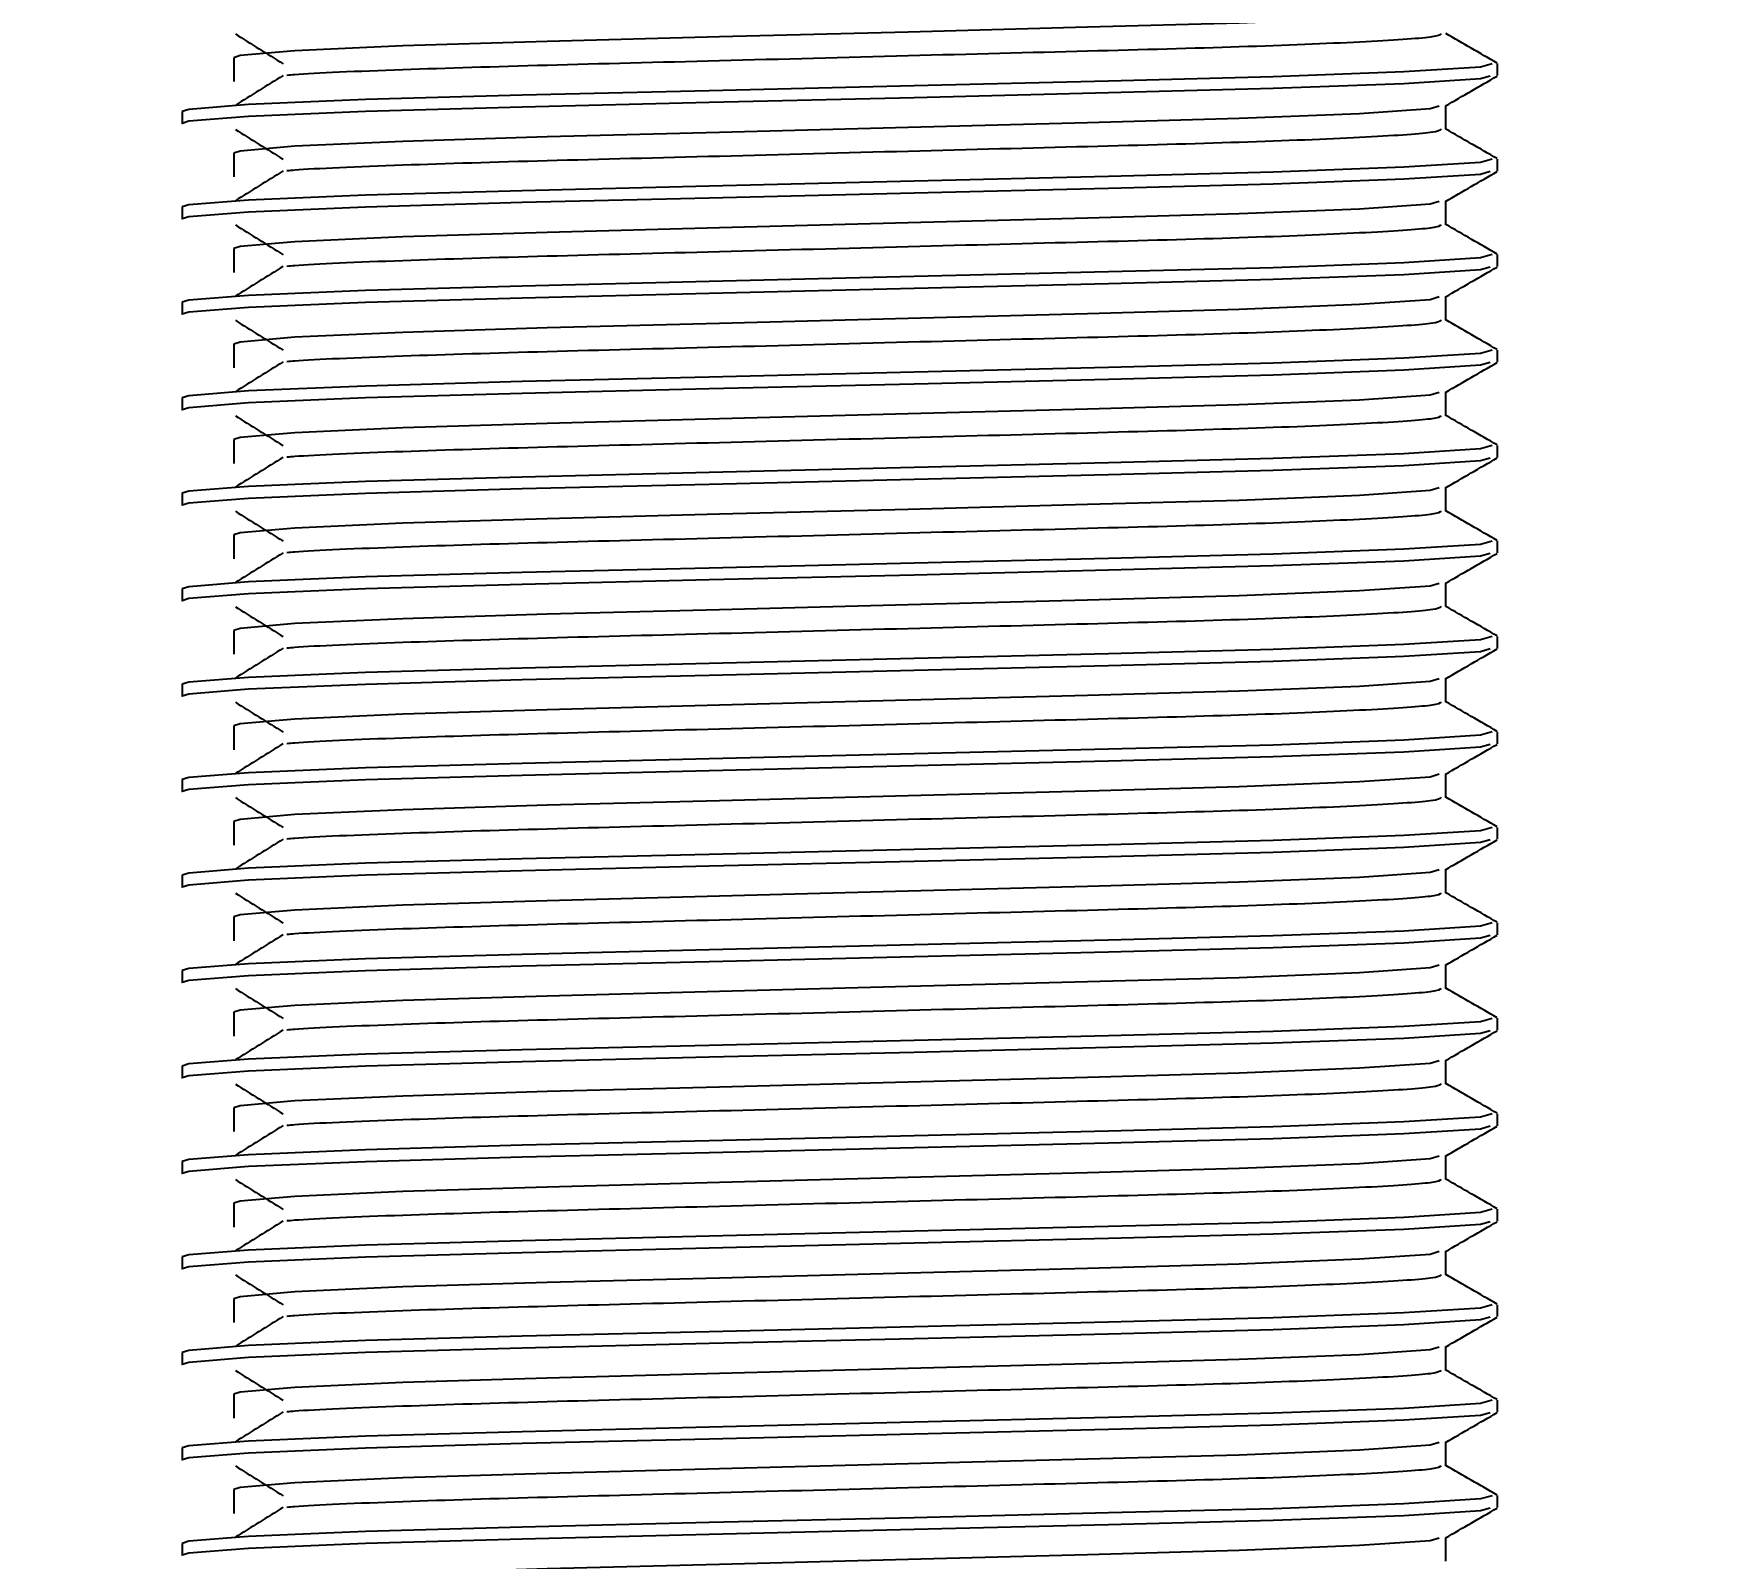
# Model space of a CAD drawing. Header units: millimetres. Extents: x -205 to 841, y 0 to 722.
# Drawn here: x 544.695 to 547.354, y 278.833 to 281.228 of the extents above; entities that cross this region are included whole.
import ezdxf

# ---------------------------------------------------------------- set-up
doc = ezdxf.new("R2010")
doc.units = ezdxf.units.MM
doc.layers.add('COTAS', color=1, linetype='Continuous')
doc.styles.add('SLDTEXTSTYLE0', font='TXT', dxfattribs={"width": 0.75})
doc.dimstyles.new('SLDDIMSTYLE2', dxfattribs={"dimtxt": 3, "dimasz": 3, "dimexe": 0, "dimexo": 0.0625, "dimgap": 0.75, "dimtad": 1, "dimdec": 0, "dimlfac": 10, "dimrnd": 1e-09, "dimzin": 12, "dimdsep": 46, "dimtxsty": 'SLDTEXTSTYLE0', "dimsah": 1, "dimcen": 0.09, "dimadec": 0, "dimazin": 3, "dimtfac": 1, "dimtmove": 0, "dimatfit": 0, "dimfxl": 0, "dimfrac": 2, "dimtolj": 1, "dimtzin": 12, "dimarcsym": 0})
doc.dimstyles.new('SLDDIMSTYLE3', dxfattribs={"dimtxt": 3, "dimasz": 3, "dimexe": 0, "dimexo": 0.0625, "dimgap": 0.75, "dimtad": 1, "dimdec": 0, "dimlfac": 10, "dimrnd": 1e-09, "dimzin": 12, "dimdsep": 46, "dimtxsty": 'SLDTEXTSTYLE0', "dimsah": 1, "dimcen": 0.09, "dimadec": 0, "dimazin": 3, "dimtfac": 1, "dimtofl": 0, "dimtmove": 0, "dimatfit": 3, "dimfxl": 0, "dimfrac": 2, "dimtolj": 1, "dimtzin": 12, "dimarcsym": 0})

# ---------------------------------------------------------------- blocks, each defined once
blk = doc.blocks.new('_D_36')
at = {"layer": 'COTAS'}
for p, q in [((547.912, 287.8644), (557.9945, 287.8644)), ((556.9945, 207.1008), (556.9945, 287.8644)), ((543.9608, 207.1008), (557.9945, 207.1008))]:
    blk.add_line(p, q, dxfattribs=at)
for points in [[(556.9945, 287.8644), (556.4945, 284.8644), (557.4945, 284.8644)], [(556.9945, 207.1008), (557.4945, 210.1008), (556.4945, 210.1008)]]:
    blk.add_solid(points, dxfattribs=at)
at = {"layer": 'COTAS', "insert": (553.1273, 244.1576), "char_height": 3, "attachment_point": 1, "rotation": 90, "style": 'SLDTEXTSTYLE0'}
blk.add_mtext('808', dxfattribs=at)
blk = doc.blocks.new('_D_37')
at = {"layer": 'COTAS'}
for p, q in [((540.6265, 288.0528), (540.6265, 295.0528)), ((544.0088, 288.0528), (539.6265, 288.0528)), ((540.6265, 288.0528), (540.6265, 277.9871)), ((545.4774, 277.9871), (539.6265, 277.9871)), ((540.6265, 277.9871), (540.6265, 270.9871))]:
    blk.add_line(p, q, dxfattribs=at)
for points in [[(540.6265, 288.0528), (541.1265, 291.0528), (540.1265, 291.0528)], [(540.6265, 277.9871), (540.1265, 274.9871), (541.1265, 274.9871)]]:
    blk.add_solid(points, dxfattribs=at)
at = {"layer": 'COTAS', "insert": (536.7593, 279.6949), "char_height": 3, "attachment_point": 1, "rotation": 90, "style": 'SLDTEXTSTYLE0'}
blk.add_mtext('101', dxfattribs=at)

msp = doc.modelspace()

# ---------------------------------------------------------------- linework, layer by layer
at = {"color": 7, "linetype": 'Continuous', "lineweight": 25}
for p, q in [((545.0088, 281.1903), (545.0088, 281.1528)), ((546.994, 281.1621), (546.994, 281.1809)), ((546.9128, 281.0777), (546.9128, 281.1148)), ((544.9276, 281.1059), (544.9276, 281.0871)), ((544.9276, 281.1059), (544.9276, 281.0871)), ((545.0088, 281.0403), (545.0088, 281.0028)), ((546.994, 281.0121), (546.994, 281.0309)), ((544.9276, 280.9559), (544.9276, 280.9371)), ((544.9276, 280.9559), (544.9276, 280.9371)), ((546.9128, 280.9277), (546.9128, 280.9648)), ((545.0088, 280.8903), (545.0088, 280.8528)), ((546.994, 280.8621), (546.994, 280.8809)), ((544.9276, 280.8059), (544.9276, 280.7871)), ((544.9276, 280.8059), (544.9276, 280.7871)), ((546.9128, 280.7777), (546.9128, 280.8148)), ((545.0088, 280.7403), (545.0088, 280.7028)), ((546.994, 280.7121), (546.994, 280.7309)), ((544.9276, 280.6559), (544.9276, 280.6371)), ((544.9276, 280.6559), (544.9276, 280.6371)), ((546.9128, 280.6277), (546.9128, 280.6648)), ((545.0088, 280.5903), (545.0088, 280.5528)), ((546.994, 280.5621), (546.994, 280.5809)), ((544.9276, 280.5059), (544.9276, 280.4871)), ((544.9276, 280.5059), (544.9276, 280.4871)), ((546.9128, 280.4777), (546.9128, 280.5148)), ((545.0088, 280.4403), (545.0088, 280.4028)), ((546.994, 280.4121), (546.994, 280.4309)), ((546.9128, 280.3277), (546.9128, 280.3648)), ((544.9276, 280.3559), (544.9276, 280.3371)), ((544.9276, 280.3559), (544.9276, 280.3371)), ((545.0088, 280.2903), (545.0088, 280.2528)), ((546.994, 280.2621), (546.994, 280.2809)), ((544.9276, 280.2059), (544.9276, 280.1871)), ((544.9276, 280.2059), (544.9276, 280.1871)), ((546.9128, 280.1777), (546.9128, 280.2148)), ((545.0088, 280.1403), (545.0088, 280.1028)), ((546.994, 280.1121), (546.994, 280.1309)), ((544.9276, 280.0559), (544.9276, 280.0371)), ((544.9276, 280.0559), (544.9276, 280.0371)), ((546.9128, 280.0277), (546.9128, 280.0648)), ((545.0088, 279.9903), (545.0088, 279.9528)), ((546.994, 279.9621), (546.994, 279.9809)), ((546.9128, 279.8777), (546.9128, 279.9148)), ((544.9276, 279.9059), (544.9276, 279.8871)), ((544.9276, 279.9059), (544.9276, 279.8871)), ((545.0088, 279.8403), (545.0088, 279.8028)), ((546.994, 279.8121), (546.994, 279.8309)), ((544.9276, 279.7559), (544.9276, 279.7371)), ((544.9276, 279.7559), (544.9276, 279.7371)), ((546.9128, 279.7277), (546.9128, 279.7648)), ((545.0088, 279.6903), (545.0088, 279.6528)), ((546.994, 279.6621), (546.994, 279.6809)), ((544.9276, 279.6059), (544.9276, 279.5871)), ((544.9276, 279.6059), (544.9276, 279.5871)), ((546.9128, 279.5777), (546.9128, 279.6148)), ((545.0088, 279.5403), (545.0088, 279.5028)), ((546.994, 279.5121), (546.994, 279.5309)), ((546.9128, 279.4277), (546.9128, 279.4648)), ((544.9276, 279.4559), (544.9276, 279.4371)), ((544.9276, 279.4559), (544.9276, 279.4371)), ((545.0088, 279.3903), (545.0088, 279.3528)), ((546.994, 279.3621), (546.994, 279.3809)), ((544.9276, 279.3059), (544.9276, 279.2871)), ((544.9276, 279.3059), (544.9276, 279.2871)), ((546.9128, 279.2777), (546.9128, 279.3148)), ((545.0088, 279.2403), (545.0088, 279.2028)), ((546.994, 279.2121), (546.994, 279.2309)), ((544.9276, 279.1559), (544.9276, 279.1371)), ((544.9276, 279.1559), (544.9276, 279.1371)), ((546.9128, 279.1277), (546.9128, 279.1648)), ((545.0088, 279.0903), (545.0088, 279.0528)), ((546.994, 279.0621), (546.994, 279.0809)), ((546.9128, 278.9777), (546.9128, 279.0148)), ((544.9276, 279.0059), (544.9276, 278.9871)), ((544.9276, 279.0059), (544.9276, 278.9871)), ((545.0088, 278.9403), (545.0088, 278.9028)), ((546.994, 278.9121), (546.994, 278.9309)), ((544.9276, 278.8559), (544.9276, 278.8371)), ((544.9276, 278.8559), (544.9276, 278.8371)), ((546.9128, 278.8277), (546.9128, 278.8648))]:
    msp.add_line(p, q, dxfattribs=at)
at = {"color": 7, "linetype": 'Continuous', "lineweight": 25, "flags": 128}
for points in [[(546.9021, 281.2643), (546.888, 281.26), (546.7771, 281.2523), (546.5881, 281.2447), (546.3496, 281.238), (546.068, 281.2306), (545.7714, 281.2228), (545.501, 281.2157), (545.2742, 281.2087), (545.1046, 281.201), (545.0185, 281.1935), (545.0088, 281.1903), (545.0088, 281.1903)], [(546.9856, 281.1808), (546.9671, 281.1756), (546.8468, 281.168), (546.6416, 281.1603), (546.3827, 281.1536), (546.0772, 281.1462), (545.7552, 281.1384), (545.4618, 281.1313), (545.2156, 281.1244), (545.0315, 281.1166), (544.9381, 281.1091), (544.9276, 281.1059), (544.9276, 281.1059)], [(546.9825, 281.1612), (546.9671, 281.1569), (546.8468, 281.1492), (546.6416, 281.1416), (546.3827, 281.1348), (546.0772, 281.1274), (545.7552, 281.1197), (545.4618, 281.1126), (545.2156, 281.1056), (545.0315, 281.0978), (544.9381, 281.0903), (544.9276, 281.0871), (544.9276, 281.0871)], [(546.9021, 281.1143), (546.888, 281.11), (546.7771, 281.1023), (546.5881, 281.0947), (546.3496, 281.088), (546.068, 281.0806), (545.7714, 281.0728), (545.501, 281.0657), (545.2742, 281.0587), (545.1046, 281.051), (545.0185, 281.0435), (545.0088, 281.0403), (545.0088, 281.0403)], [(546.9856, 281.0308), (546.9671, 281.0256), (546.8468, 281.018), (546.6416, 281.0103), (546.3827, 281.0036), (546.0772, 280.9962), (545.7552, 280.9884), (545.4618, 280.9813), (545.2156, 280.9744), (545.0315, 280.9666), (544.9381, 280.9591), (544.9276, 280.9559), (544.9276, 280.9559)], [(546.9825, 281.0112), (546.9671, 281.0069), (546.8468, 280.9992), (546.6416, 280.9916), (546.3827, 280.9848), (546.0772, 280.9774), (545.7552, 280.9697), (545.4618, 280.9626), (545.2156, 280.9556), (545.0315, 280.9478), (544.9381, 280.9403), (544.9276, 280.9371), (544.9276, 280.9371)], [(546.9021, 280.9643), (546.888, 280.96), (546.7771, 280.9523), (546.5881, 280.9447), (546.3496, 280.938), (546.068, 280.9306), (545.7714, 280.9228), (545.501, 280.9157), (545.2742, 280.9087), (545.1046, 280.901), (545.0185, 280.8935), (545.0088, 280.8903), (545.0088, 280.8903)], [(546.9856, 280.8808), (546.9671, 280.8756), (546.8468, 280.868), (546.6416, 280.8603), (546.3827, 280.8536), (546.0772, 280.8462), (545.7552, 280.8384), (545.4618, 280.8313), (545.2156, 280.8244), (545.0315, 280.8166), (544.9381, 280.8091), (544.9276, 280.8059), (544.9276, 280.8059)], [(546.9825, 280.8612), (546.9671, 280.8569), (546.8468, 280.8492), (546.6416, 280.8416), (546.3827, 280.8348), (546.0772, 280.8274), (545.7552, 280.8197), (545.4618, 280.8126), (545.2156, 280.8056), (545.0315, 280.7978), (544.9381, 280.7903), (544.9276, 280.7871), (544.9276, 280.7871)], [(546.9021, 280.8143), (546.888, 280.81), (546.7771, 280.8023), (546.5881, 280.7947), (546.3496, 280.788), (546.068, 280.7806), (545.7714, 280.7728), (545.501, 280.7657), (545.2742, 280.7587), (545.1046, 280.751), (545.0185, 280.7435), (545.0088, 280.7403), (545.0088, 280.7403)], [(546.9856, 280.7308), (546.9671, 280.7256), (546.8468, 280.718), (546.6416, 280.7103), (546.3827, 280.7036), (546.0772, 280.6962), (545.7552, 280.6884), (545.4618, 280.6813), (545.2156, 280.6744), (545.0315, 280.6666), (544.9381, 280.6591), (544.9276, 280.6559), (544.9276, 280.6559)], [(546.9825, 280.7112), (546.9671, 280.7069), (546.8468, 280.6992), (546.6416, 280.6916), (546.3827, 280.6848), (546.0772, 280.6774), (545.7552, 280.6697), (545.4618, 280.6626), (545.2156, 280.6556), (545.0315, 280.6478), (544.9381, 280.6403), (544.9276, 280.6371), (544.9276, 280.6371)], [(546.9021, 280.6643), (546.888, 280.66), (546.7771, 280.6523), (546.5881, 280.6447), (546.3496, 280.638), (546.068, 280.6306), (545.7714, 280.6228), (545.501, 280.6157), (545.2742, 280.6087), (545.1046, 280.601), (545.0185, 280.5935), (545.0088, 280.5903), (545.0088, 280.5903)], [(546.9856, 280.5808), (546.9671, 280.5756), (546.8468, 280.568), (546.6416, 280.5603), (546.3827, 280.5536), (546.0772, 280.5462), (545.7552, 280.5384), (545.4618, 280.5313), (545.2156, 280.5244), (545.0315, 280.5166), (544.9381, 280.5091), (544.9276, 280.5059), (544.9276, 280.5059)], [(546.9825, 280.5612), (546.9671, 280.5569), (546.8468, 280.5492), (546.6416, 280.5416), (546.3827, 280.5348), (546.0772, 280.5274), (545.7552, 280.5197), (545.4618, 280.5126), (545.2156, 280.5056), (545.0315, 280.4978), (544.9381, 280.4903), (544.9276, 280.4871), (544.9276, 280.4871)], [(546.9021, 280.5143), (546.888, 280.51), (546.7771, 280.5023), (546.5881, 280.4947), (546.3496, 280.488), (546.068, 280.4806), (545.7714, 280.4728), (545.501, 280.4657), (545.2742, 280.4587), (545.1046, 280.451), (545.0185, 280.4435), (545.0088, 280.4403), (545.0088, 280.4403)], [(546.9856, 280.4308), (546.9671, 280.4256), (546.8468, 280.418), (546.6416, 280.4103), (546.3827, 280.4036), (546.0772, 280.3962), (545.7552, 280.3884), (545.4618, 280.3813), (545.2156, 280.3744), (545.0315, 280.3666), (544.9381, 280.3591), (544.9276, 280.3559), (544.9276, 280.3559)], [(546.9825, 280.4112), (546.9671, 280.4069), (546.8468, 280.3992), (546.6416, 280.3916), (546.3827, 280.3848), (546.0772, 280.3774), (545.7552, 280.3697), (545.4618, 280.3626), (545.2156, 280.3556), (545.0315, 280.3478), (544.9381, 280.3403), (544.9276, 280.3371), (544.9276, 280.3371)], [(546.9021, 280.3643), (546.888, 280.36), (546.7771, 280.3523), (546.5881, 280.3447), (546.3496, 280.338), (546.068, 280.3306), (545.7714, 280.3228), (545.501, 280.3157), (545.2742, 280.3087), (545.1046, 280.301), (545.0185, 280.2935), (545.0088, 280.2903), (545.0088, 280.2903)], [(546.9856, 280.2808), (546.9671, 280.2756), (546.8468, 280.268), (546.6416, 280.2603), (546.3827, 280.2536), (546.0772, 280.2462), (545.7552, 280.2384), (545.4618, 280.2313), (545.2156, 280.2244), (545.0315, 280.2166), (544.9381, 280.2091), (544.9276, 280.2059), (544.9276, 280.2059)], [(546.9825, 280.2612), (546.9671, 280.2569), (546.8468, 280.2492), (546.6416, 280.2416), (546.3827, 280.2348), (546.0772, 280.2274), (545.7552, 280.2197), (545.4618, 280.2126), (545.2156, 280.2056), (545.0315, 280.1978), (544.9381, 280.1903), (544.9276, 280.1871), (544.9276, 280.1871)], [(546.9021, 280.2143), (546.888, 280.21), (546.7771, 280.2023), (546.5881, 280.1947), (546.3496, 280.188), (546.068, 280.1806), (545.7714, 280.1728), (545.501, 280.1657), (545.2742, 280.1587), (545.1046, 280.151), (545.0185, 280.1435), (545.0088, 280.1403), (545.0088, 280.1403)], [(546.9856, 280.1308), (546.9671, 280.1256), (546.8468, 280.118), (546.6416, 280.1103), (546.3827, 280.1036), (546.0772, 280.0962), (545.7552, 280.0884), (545.4618, 280.0813), (545.2156, 280.0744), (545.0315, 280.0666), (544.9381, 280.0591), (544.9276, 280.0559), (544.9276, 280.0559)], [(546.9825, 280.1112), (546.9671, 280.1069), (546.8468, 280.0992), (546.6416, 280.0916), (546.3827, 280.0848), (546.0772, 280.0774), (545.7552, 280.0697), (545.4618, 280.0626), (545.2156, 280.0556), (545.0315, 280.0478), (544.9381, 280.0403), (544.9276, 280.0371), (544.9276, 280.0371)], [(546.9021, 280.0643), (546.888, 280.06), (546.7771, 280.0523), (546.5881, 280.0447), (546.3496, 280.038), (546.068, 280.0306), (545.7714, 280.0228), (545.501, 280.0157), (545.2742, 280.0087), (545.1046, 280.001), (545.0185, 279.9935), (545.0088, 279.9903), (545.0088, 279.9903)], [(546.9856, 279.9808), (546.9671, 279.9756), (546.8468, 279.968), (546.6416, 279.9603), (546.3827, 279.9536), (546.0772, 279.9462), (545.7552, 279.9384), (545.4618, 279.9313), (545.2156, 279.9244), (545.0315, 279.9166), (544.9381, 279.9091), (544.9276, 279.9059), (544.9276, 279.9059)], [(546.9825, 279.9612), (546.9671, 279.9569), (546.8468, 279.9492), (546.6416, 279.9416), (546.3827, 279.9348), (546.0772, 279.9274), (545.7552, 279.9197), (545.4618, 279.9126), (545.2156, 279.9056), (545.0315, 279.8978), (544.9381, 279.8903), (544.9276, 279.8871), (544.9276, 279.8871)], [(546.9021, 279.9143), (546.888, 279.91), (546.7771, 279.9023), (546.5881, 279.8947), (546.3496, 279.888), (546.068, 279.8806), (545.7714, 279.8728), (545.501, 279.8657), (545.2742, 279.8587), (545.1046, 279.851), (545.0185, 279.8435), (545.0088, 279.8403), (545.0088, 279.8403)], [(546.9856, 279.8308), (546.9671, 279.8256), (546.8468, 279.818), (546.6416, 279.8103), (546.3827, 279.8036), (546.0772, 279.7962), (545.7552, 279.7884), (545.4618, 279.7813), (545.2156, 279.7744), (545.0315, 279.7666), (544.9381, 279.7591), (544.9276, 279.7559), (544.9276, 279.7559)], [(546.9825, 279.8112), (546.9671, 279.8069), (546.8468, 279.7992), (546.6416, 279.7916), (546.3827, 279.7848), (546.0772, 279.7774), (545.7552, 279.7697), (545.4618, 279.7626), (545.2156, 279.7556), (545.0315, 279.7478), (544.9381, 279.7403), (544.9276, 279.7371), (544.9276, 279.7371)], [(546.9021, 279.7643), (546.888, 279.76), (546.7771, 279.7523), (546.5881, 279.7447), (546.3496, 279.738), (546.068, 279.7306), (545.7714, 279.7228), (545.501, 279.7157), (545.2742, 279.7087), (545.1046, 279.701), (545.0185, 279.6935), (545.0088, 279.6903), (545.0088, 279.6903)], [(546.9856, 279.6808), (546.9671, 279.6756), (546.8468, 279.668), (546.6416, 279.6603), (546.3827, 279.6536), (546.0772, 279.6462), (545.7552, 279.6384), (545.4618, 279.6313), (545.2156, 279.6244), (545.0315, 279.6166), (544.9381, 279.6091), (544.9276, 279.6059), (544.9276, 279.6059)], [(546.9825, 279.6612), (546.9671, 279.6569), (546.8468, 279.6492), (546.6416, 279.6416), (546.3827, 279.6348), (546.0772, 279.6274), (545.7552, 279.6197), (545.4618, 279.6126), (545.2156, 279.6056), (545.0315, 279.5978), (544.9381, 279.5903), (544.9276, 279.5871), (544.9276, 279.5871)], [(546.9021, 279.6143), (546.888, 279.61), (546.7771, 279.6023), (546.5881, 279.5947), (546.3496, 279.588), (546.068, 279.5806), (545.7714, 279.5728), (545.501, 279.5657), (545.2742, 279.5587), (545.1046, 279.551), (545.0185, 279.5435), (545.0088, 279.5403), (545.0088, 279.5403)], [(546.9856, 279.5308), (546.9671, 279.5256), (546.8468, 279.518), (546.6416, 279.5103), (546.3827, 279.5036), (546.0772, 279.4962), (545.7552, 279.4884), (545.4618, 279.4813), (545.2156, 279.4744), (545.0315, 279.4666), (544.9381, 279.4591), (544.9276, 279.4559), (544.9276, 279.4559)], [(546.9825, 279.5112), (546.9671, 279.5069), (546.8468, 279.4992), (546.6416, 279.4916), (546.3827, 279.4848), (546.0772, 279.4774), (545.7552, 279.4697), (545.4618, 279.4626), (545.2156, 279.4556), (545.0315, 279.4478), (544.9381, 279.4403), (544.9276, 279.4371), (544.9276, 279.4371)], [(546.9021, 279.4643), (546.888, 279.46), (546.7771, 279.4523), (546.5881, 279.4447), (546.3496, 279.438), (546.068, 279.4306), (545.7714, 279.4228), (545.501, 279.4157), (545.2742, 279.4087), (545.1046, 279.401), (545.0185, 279.3935), (545.0088, 279.3903), (545.0088, 279.3903)], [(546.9856, 279.3808), (546.9671, 279.3756), (546.8468, 279.368), (546.6416, 279.3603), (546.3827, 279.3536), (546.0772, 279.3462), (545.7552, 279.3384), (545.4618, 279.3313), (545.2156, 279.3244), (545.0315, 279.3166), (544.9381, 279.3091), (544.9276, 279.3059), (544.9276, 279.3059)], [(546.9825, 279.3612), (546.9671, 279.3569), (546.8468, 279.3492), (546.6416, 279.3416), (546.3827, 279.3348), (546.0772, 279.3274), (545.7552, 279.3197), (545.4618, 279.3126), (545.2156, 279.3056), (545.0315, 279.2978), (544.9381, 279.2903), (544.9276, 279.2871), (544.9276, 279.2871)], [(546.9021, 279.3143), (546.888, 279.31), (546.7771, 279.3023), (546.5881, 279.2947), (546.3496, 279.288), (546.068, 279.2806), (545.7714, 279.2728), (545.501, 279.2657), (545.2742, 279.2587), (545.1046, 279.251), (545.0185, 279.2435), (545.0088, 279.2403), (545.0088, 279.2403)], [(546.9856, 279.2308), (546.9671, 279.2256), (546.8468, 279.218), (546.6416, 279.2103), (546.3827, 279.2036), (546.0772, 279.1962), (545.7552, 279.1884), (545.4618, 279.1813), (545.2156, 279.1744), (545.0315, 279.1666), (544.9381, 279.1591), (544.9276, 279.1559), (544.9276, 279.1559)], [(546.9825, 279.2112), (546.9671, 279.2069), (546.8468, 279.1992), (546.6416, 279.1916), (546.3827, 279.1848), (546.0772, 279.1774), (545.7552, 279.1697), (545.4618, 279.1626), (545.2156, 279.1556), (545.0315, 279.1478), (544.9381, 279.1403), (544.9276, 279.1371), (544.9276, 279.1371)], [(546.9021, 279.1643), (546.888, 279.16), (546.7771, 279.1523), (546.5881, 279.1447), (546.3496, 279.138), (546.068, 279.1306), (545.7714, 279.1228), (545.501, 279.1157), (545.2742, 279.1087), (545.1046, 279.101), (545.0185, 279.0935), (545.0088, 279.0903), (545.0088, 279.0903)], [(546.9856, 279.0808), (546.9671, 279.0756), (546.8468, 279.068), (546.6416, 279.0603), (546.3827, 279.0536), (546.0772, 279.0462), (545.7552, 279.0384), (545.4618, 279.0313), (545.2156, 279.0244), (545.0315, 279.0166), (544.9381, 279.0091), (544.9276, 279.0059), (544.9276, 279.0059)], [(546.9825, 279.0612), (546.9671, 279.0569), (546.8468, 279.0492), (546.6416, 279.0416), (546.3827, 279.0348), (546.0772, 279.0274), (545.7552, 279.0197), (545.4618, 279.0126), (545.2156, 279.0056), (545.0315, 278.9978), (544.9381, 278.9903), (544.9276, 278.9871), (544.9276, 278.9871)], [(546.9021, 279.0143), (546.888, 279.01), (546.7771, 279.0023), (546.5881, 278.9947), (546.3496, 278.988), (546.068, 278.9806), (545.7714, 278.9728), (545.501, 278.9657), (545.2742, 278.9587), (545.1046, 278.951), (545.0185, 278.9435), (545.0088, 278.9403), (545.0088, 278.9403)], [(546.9856, 278.9308), (546.9671, 278.9256), (546.8468, 278.918), (546.6416, 278.9103), (546.3827, 278.9036), (546.0772, 278.8962), (545.7552, 278.8884), (545.4618, 278.8813), (545.2156, 278.8744), (545.0315, 278.8666), (544.9381, 278.8591), (544.9276, 278.8559), (544.9276, 278.8559)], [(546.9825, 278.9112), (546.9671, 278.9069), (546.8468, 278.8992), (546.6416, 278.8916), (546.3827, 278.8848), (546.0772, 278.8774), (545.7552, 278.8697), (545.4618, 278.8626), (545.2156, 278.8556), (545.0315, 278.8478), (544.9381, 278.8403), (544.9276, 278.8371), (544.9276, 278.8371)], [(546.9021, 278.8643), (546.888, 278.86), (546.7771, 278.8523), (546.5881, 278.8447), (546.3496, 278.838), (546.068, 278.8306), (545.7714, 278.8228), (545.501, 278.8157), (545.2742, 278.8087), (545.1046, 278.801), (545.0185, 278.7935), (545.0088, 278.7903), (545.0088, 278.7903)]]:
    msp.add_lwpolyline(points, dxfattribs=at)
at = {"color": 7, "linetype": 'Continuous', "lineweight": 25}
for points, knots in [([(545.011, 281.2276), (545.0235, 281.2198), (545.0486, 281.2041), (545.0736, 281.1885), (545.0861, 281.1807)], [0, 0, 0, 0, 0.500002, 1, 1, 1, 1]), ([(546.9051, 281.2277), (546.9033, 281.226), (546.8992, 281.222), (546.7888, 281.2148), (546.6012, 281.2071), (546.3529, 281.2005), (546.068, 281.1931), (545.7716, 281.1852), (545.4932, 281.1782), (545.2658, 281.1713), (545.1272, 281.1656), (545.0958, 281.1627), (545.0918, 281.1624)], [0, 0, 0, 0, 0.083632, 0.19763, 0.311336, 0.420556, 0.533088, 0.647582, 0.758633, 0.868887, 0.983229, 1, 1, 1, 1]), ([(546.9932, 281.1817), (546.9797, 281.1895), (546.9529, 281.205), (546.926, 281.2205), (546.9128, 281.2282)], [0, 0, 0, 0, 0.5049813, 1, 1, 1, 1]), ([(545.0861, 281.1623), (545.0736, 281.1545), (545.0486, 281.1389), (545.0235, 281.1232), (545.011, 281.1154)], [0, 0, 0, 0, 0.499998, 1, 1, 1, 1]), ([(546.912, 281.1144), (546.9255, 281.1222), (546.9526, 281.1378), (546.9797, 281.1535), (546.9932, 281.1613)], [0, 0, 0, 0, 0.499988, 1, 1, 1, 1]), ([(545.011, 281.0776), (545.0235, 281.0698), (545.0486, 281.0541), (545.0736, 281.0385), (545.0861, 281.0307)], [0, 0, 0, 0, 0.500002, 1, 1, 1, 1]), ([(546.9051, 281.0777), (546.9033, 281.076), (546.8992, 281.072), (546.7888, 281.0648), (546.6012, 281.0571), (546.3529, 281.0505), (546.068, 281.0431), (545.7716, 281.0352), (545.4932, 281.0282), (545.2658, 281.0213), (545.1272, 281.0156), (545.0958, 281.0127), (545.0918, 281.0124)], [0, 0, 0, 0, 0.083632, 0.19763, 0.311336, 0.420556, 0.533088, 0.647582, 0.758633, 0.868887, 0.983229, 1, 1, 1, 1]), ([(546.9932, 281.0317), (546.9797, 281.0395), (546.9529, 281.055), (546.926, 281.0705), (546.9128, 281.0782)], [0, 0, 0, 0, 0.504981, 1, 1, 1, 1]), ([(545.0861, 281.0123), (545.0736, 281.0045), (545.0486, 280.9889), (545.0235, 280.9732), (545.011, 280.9654)], [0, 0, 0, 0, 0.499998, 1, 1, 1, 1]), ([(546.912, 280.9644), (546.9255, 280.9722), (546.9526, 280.9878), (546.9797, 281.0035), (546.9932, 281.0113)], [0, 0, 0, 0, 0.499988, 1, 1, 1, 1]), ([(545.011, 280.9276), (545.0235, 280.9198), (545.0486, 280.9041), (545.0736, 280.8885), (545.0861, 280.8807)], [0, 0, 0, 0, 0.5000018, 1, 1, 1, 1]), ([(546.9051, 280.9277), (546.9033, 280.926), (546.8992, 280.922), (546.7888, 280.9148), (546.6012, 280.9071), (546.3529, 280.9005), (546.068, 280.8931), (545.7716, 280.8852), (545.4932, 280.8782), (545.2658, 280.8713), (545.1272, 280.8656), (545.0958, 280.8627), (545.0918, 280.8624)], [0, 0, 0, 0, 0.083632, 0.19763, 0.311336, 0.420556, 0.533088, 0.647582, 0.758633, 0.868887, 0.983229, 1, 1, 1, 1]), ([(546.9932, 280.8817), (546.9797, 280.8895), (546.9529, 280.905), (546.926, 280.9205), (546.9128, 280.9282)], [0, 0, 0, 0, 0.504981, 1, 1, 1, 1]), ([(545.0861, 280.8623), (545.0736, 280.8545), (545.0486, 280.8389), (545.0235, 280.8232), (545.011, 280.8154)], [0, 0, 0, 0, 0.499998, 1, 1, 1, 1]), ([(546.912, 280.8144), (546.9255, 280.8222), (546.9526, 280.8378), (546.9797, 280.8535), (546.9932, 280.8613)], [0, 0, 0, 0, 0.499988, 1, 1, 1, 1]), ([(545.011, 280.7776), (545.0235, 280.7698), (545.0486, 280.7541), (545.0736, 280.7385), (545.0861, 280.7307)], [0, 0, 0, 0, 0.500002, 1, 1, 1, 1]), ([(546.9051, 280.7777), (546.9033, 280.776), (546.8992, 280.772), (546.7888, 280.7648), (546.6012, 280.7571), (546.3529, 280.7505), (546.068, 280.7431), (545.7716, 280.7352), (545.4932, 280.7282), (545.2658, 280.7213), (545.1272, 280.7156), (545.0958, 280.7127), (545.0918, 280.7124)], [0, 0, 0, 0, 0.083632, 0.19763, 0.311336, 0.420556, 0.533088, 0.647582, 0.758633, 0.868887, 0.983229, 1, 1, 1, 1]), ([(546.9932, 280.7317), (546.9797, 280.7395), (546.9529, 280.755), (546.926, 280.7705), (546.9128, 280.7782)], [0, 0, 0, 0, 0.504981, 1, 1, 1, 1]), ([(545.0861, 280.7123), (545.0736, 280.7045), (545.0486, 280.6889), (545.0235, 280.6732), (545.011, 280.6654)], [0, 0, 0, 0, 0.499998, 1, 1, 1, 1]), ([(546.912, 280.6644), (546.9255, 280.6722), (546.9526, 280.6878), (546.9797, 280.7035), (546.9932, 280.7113)], [0, 0, 0, 0, 0.499988, 1, 1, 1, 1]), ([(545.011, 280.6276), (545.0235, 280.6198), (545.0486, 280.6041), (545.0736, 280.5885), (545.0861, 280.5807)], [0, 0, 0, 0, 0.500002, 1, 1, 1, 1]), ([(546.9051, 280.6277), (546.9033, 280.626), (546.8992, 280.622), (546.7888, 280.6148), (546.6012, 280.6071), (546.3529, 280.6005), (546.068, 280.5931), (545.7716, 280.5852), (545.4932, 280.5782), (545.2658, 280.5713), (545.1272, 280.5656), (545.0958, 280.5627), (545.0918, 280.5624)], [0, 0, 0, 0, 0.083632, 0.19763, 0.311336, 0.420556, 0.533088, 0.647582, 0.758633, 0.868887, 0.983229, 1, 1, 1, 1]), ([(546.9932, 280.5817), (546.9797, 280.5895), (546.9529, 280.605), (546.926, 280.6205), (546.9128, 280.6282)], [0, 0, 0, 0, 0.504981, 1, 1, 1, 1]), ([(545.0861, 280.5623), (545.0736, 280.5545), (545.0486, 280.5389), (545.0235, 280.5232), (545.011, 280.5154)], [0, 0, 0, 0, 0.4999982, 1, 1, 1, 1]), ([(546.912, 280.5144), (546.9255, 280.5222), (546.9526, 280.5378), (546.9797, 280.5535), (546.9932, 280.5613)], [0, 0, 0, 0, 0.499988, 1, 1, 1, 1]), ([(545.011, 280.4776), (545.0235, 280.4698), (545.0486, 280.4541), (545.0736, 280.4385), (545.0861, 280.4307)], [0, 0, 0, 0, 0.500002, 1, 1, 1, 1]), ([(546.9051, 280.4777), (546.9033, 280.476), (546.8992, 280.472), (546.7888, 280.4648), (546.6012, 280.4571), (546.3529, 280.4505), (546.068, 280.4431), (545.7716, 280.4352), (545.4932, 280.4282), (545.2658, 280.4213), (545.1272, 280.4156), (545.0958, 280.4127), (545.0918, 280.4124)], [0, 0, 0, 0, 0.083632, 0.19763, 0.311336, 0.420556, 0.533088, 0.647582, 0.758633, 0.868887, 0.983229, 1, 1, 1, 1]), ([(546.9932, 280.4317), (546.9797, 280.4395), (546.9529, 280.455), (546.926, 280.4705), (546.9128, 280.4782)], [0, 0, 0, 0, 0.504981, 1, 1, 1, 1]), ([(545.0861, 280.4123), (545.0736, 280.4045), (545.0486, 280.3889), (545.0235, 280.3732), (545.011, 280.3654)], [0, 0, 0, 0, 0.499998, 1, 1, 1, 1]), ([(546.912, 280.3644), (546.9255, 280.3722), (546.9526, 280.3878), (546.9797, 280.4035), (546.9932, 280.4113)], [0, 0, 0, 0, 0.4999883, 1, 1, 1, 1]), ([(545.011, 280.3276), (545.0235, 280.3198), (545.0486, 280.3041), (545.0736, 280.2885), (545.0861, 280.2807)], [0, 0, 0, 0, 0.500002, 1, 1, 1, 1]), ([(546.9051, 280.3277), (546.9033, 280.326), (546.8992, 280.322), (546.7888, 280.3148), (546.6012, 280.3071), (546.3529, 280.3005), (546.068, 280.2931), (545.7716, 280.2852), (545.4932, 280.2782), (545.2658, 280.2713), (545.1272, 280.2656), (545.0958, 280.2627), (545.0918, 280.2624)], [0, 0, 0, 0, 0.083632, 0.19763, 0.311336, 0.420556, 0.533088, 0.647582, 0.758633, 0.868887, 0.983229, 1, 1, 1, 1]), ([(546.9932, 280.2817), (546.9797, 280.2895), (546.9529, 280.305), (546.926, 280.3205), (546.9128, 280.3282)], [0, 0, 0, 0, 0.504981, 1, 1, 1, 1]), ([(545.0861, 280.2623), (545.0736, 280.2545), (545.0486, 280.2389), (545.0235, 280.2232), (545.011, 280.2154)], [0, 0, 0, 0, 0.499998, 1, 1, 1, 1]), ([(546.912, 280.2144), (546.9255, 280.2222), (546.9526, 280.2378), (546.9797, 280.2535), (546.9932, 280.2613)], [0, 0, 0, 0, 0.499988, 1, 1, 1, 1]), ([(545.011, 280.1776), (545.0235, 280.1698), (545.0486, 280.1541), (545.0736, 280.1385), (545.0861, 280.1307)], [0, 0, 0, 0, 0.500002, 1, 1, 1, 1]), ([(546.9051, 280.1777), (546.9033, 280.176), (546.8992, 280.172), (546.7888, 280.1648), (546.6012, 280.1571), (546.3529, 280.1505), (546.068, 280.1431), (545.7716, 280.1352), (545.4932, 280.1282), (545.2658, 280.1213), (545.1272, 280.1156), (545.0958, 280.1127), (545.0918, 280.1124)], [0, 0, 0, 0, 0.083632, 0.19763, 0.311336, 0.420556, 0.533088, 0.647582, 0.758633, 0.868887, 0.983229, 1, 1, 1, 1]), ([(546.9932, 280.1317), (546.9797, 280.1395), (546.9529, 280.155), (546.926, 280.1705), (546.9128, 280.1782)], [0, 0, 0, 0, 0.504981, 1, 1, 1, 1]), ([(545.0861, 280.1123), (545.0736, 280.1045), (545.0486, 280.0889), (545.0235, 280.0732), (545.011, 280.0654)], [0, 0, 0, 0, 0.499998, 1, 1, 1, 1]), ([(546.912, 280.0644), (546.9255, 280.0722), (546.9526, 280.0878), (546.9797, 280.1035), (546.9932, 280.1113)], [0, 0, 0, 0, 0.499988, 1, 1, 1, 1]), ([(545.011, 280.0276), (545.0235, 280.0198), (545.0486, 280.0041), (545.0736, 279.9885), (545.0861, 279.9807)], [0, 0, 0, 0, 0.5000018, 1, 1, 1, 1]), ([(546.9051, 280.0277), (546.9033, 280.026), (546.8992, 280.022), (546.7888, 280.0148), (546.6012, 280.0071), (546.3529, 280.0005), (546.068, 279.9931), (545.7716, 279.9852), (545.4932, 279.9782), (545.2658, 279.9713), (545.1272, 279.9656), (545.0958, 279.9627), (545.0918, 279.9624)], [0, 0, 0, 0, 0.083632, 0.19763, 0.311336, 0.420556, 0.533088, 0.647582, 0.758633, 0.868887, 0.983229, 1, 1, 1, 1]), ([(546.9932, 279.9817), (546.9797, 279.9895), (546.9529, 280.005), (546.926, 280.0205), (546.9128, 280.0282)], [0, 0, 0, 0, 0.504981, 1, 1, 1, 1]), ([(545.0861, 279.9623), (545.0736, 279.9545), (545.0486, 279.9389), (545.0235, 279.9232), (545.011, 279.9154)], [0, 0, 0, 0, 0.499998, 1, 1, 1, 1]), ([(546.912, 279.9144), (546.9255, 279.9222), (546.9526, 279.9378), (546.9797, 279.9535), (546.9932, 279.9613)], [0, 0, 0, 0, 0.499988, 1, 1, 1, 1]), ([(545.011, 279.8776), (545.0235, 279.8698), (545.0486, 279.8541), (545.0736, 279.8385), (545.0861, 279.8307)], [0, 0, 0, 0, 0.500002, 1, 1, 1, 1]), ([(546.9051, 279.8777), (546.9033, 279.876), (546.8992, 279.872), (546.7888, 279.8648), (546.6012, 279.8571), (546.3529, 279.8505), (546.068, 279.8431), (545.7716, 279.8352), (545.4932, 279.8282), (545.2658, 279.8213), (545.1272, 279.8156), (545.0958, 279.8127), (545.0918, 279.8124)], [0, 0, 0, 0, 0.083632, 0.19763, 0.311336, 0.420556, 0.533088, 0.647582, 0.758633, 0.868887, 0.983229, 1, 1, 1, 1]), ([(546.9932, 279.8317), (546.9797, 279.8395), (546.9529, 279.855), (546.926, 279.8705), (546.9128, 279.8782)], [0, 0, 0, 0, 0.504981, 1, 1, 1, 1]), ([(545.0861, 279.8123), (545.0736, 279.8045), (545.0486, 279.7889), (545.0235, 279.7732), (545.011, 279.7654)], [0, 0, 0, 0, 0.4999982, 1, 1, 1, 1]), ([(546.912, 279.7644), (546.9255, 279.7722), (546.9526, 279.7878), (546.9797, 279.8035), (546.9932, 279.8113)], [0, 0, 0, 0, 0.4999883, 1, 1, 1, 1]), ([(545.011, 279.7276), (545.0235, 279.7198), (545.0486, 279.7041), (545.0736, 279.6885), (545.0861, 279.6807)], [0, 0, 0, 0, 0.5000018, 1, 1, 1, 1]), ([(546.9051, 279.7277), (546.9033, 279.726), (546.8992, 279.722), (546.7888, 279.7148), (546.6012, 279.7071), (546.3529, 279.7005), (546.068, 279.6931), (545.7716, 279.6852), (545.4932, 279.6782), (545.2658, 279.6713), (545.1272, 279.6656), (545.0958, 279.6627), (545.0918, 279.6624)], [0, 0, 0, 0, 0.083632, 0.19763, 0.311336, 0.420556, 0.533088, 0.647582, 0.758633, 0.868887, 0.983229, 1, 1, 1, 1]), ([(546.9932, 279.6817), (546.9797, 279.6895), (546.9529, 279.705), (546.926, 279.7205), (546.9128, 279.7282)], [0, 0, 0, 0, 0.504981, 1, 1, 1, 1]), ([(545.0861, 279.6623), (545.0736, 279.6545), (545.0486, 279.6389), (545.0235, 279.6232), (545.011, 279.6154)], [0, 0, 0, 0, 0.499998, 1, 1, 1, 1]), ([(546.912, 279.6144), (546.9255, 279.6222), (546.9526, 279.6378), (546.9797, 279.6535), (546.9932, 279.6613)], [0, 0, 0, 0, 0.499988, 1, 1, 1, 1]), ([(545.011, 279.5776), (545.0235, 279.5698), (545.0486, 279.5541), (545.0736, 279.5385), (545.0861, 279.5307)], [0, 0, 0, 0, 0.500002, 1, 1, 1, 1]), ([(546.9051, 279.5777), (546.9033, 279.576), (546.8992, 279.572), (546.7888, 279.5648), (546.6012, 279.5571), (546.3529, 279.5505), (546.068, 279.5431), (545.7716, 279.5352), (545.4932, 279.5282), (545.2658, 279.5213), (545.1272, 279.5156), (545.0958, 279.5127), (545.0918, 279.5124)], [0, 0, 0, 0, 0.083632, 0.19763, 0.311336, 0.420556, 0.533088, 0.647582, 0.758633, 0.868887, 0.983229, 1, 1, 1, 1]), ([(546.9932, 279.5317), (546.9797, 279.5395), (546.9529, 279.555), (546.926, 279.5705), (546.9128, 279.5782)], [0, 0, 0, 0, 0.504981, 1, 1, 1, 1]), ([(545.0861, 279.5123), (545.0736, 279.5045), (545.0486, 279.4889), (545.0235, 279.4732), (545.011, 279.4654)], [0, 0, 0, 0, 0.499998, 1, 1, 1, 1]), ([(546.912, 279.4644), (546.9255, 279.4722), (546.9526, 279.4878), (546.9797, 279.5035), (546.9932, 279.5113)], [0, 0, 0, 0, 0.4999883, 1, 1, 1, 1]), ([(545.011, 279.4276), (545.0235, 279.4198), (545.0486, 279.4041), (545.0736, 279.3885), (545.0861, 279.3807)], [0, 0, 0, 0, 0.500002, 1, 1, 1, 1]), ([(546.9051, 279.4277), (546.9033, 279.426), (546.8992, 279.422), (546.7888, 279.4148), (546.6012, 279.4071), (546.3529, 279.4005), (546.068, 279.3931), (545.7716, 279.3852), (545.4932, 279.3782), (545.2658, 279.3713), (545.1272, 279.3656), (545.0958, 279.3627), (545.0918, 279.3624)], [0, 0, 0, 0, 0.083632, 0.19763, 0.311336, 0.420556, 0.533088, 0.647582, 0.758633, 0.868887, 0.983229, 1, 1, 1, 1]), ([(546.9932, 279.3817), (546.9797, 279.3895), (546.9529, 279.405), (546.926, 279.4205), (546.9128, 279.4282)], [0, 0, 0, 0, 0.504981, 1, 1, 1, 1]), ([(545.0861, 279.3623), (545.0736, 279.3545), (545.0486, 279.3389), (545.0235, 279.3232), (545.011, 279.3154)], [0, 0, 0, 0, 0.499998, 1, 1, 1, 1]), ([(546.912, 279.3144), (546.9255, 279.3222), (546.9526, 279.3378), (546.9797, 279.3535), (546.9932, 279.3613)], [0, 0, 0, 0, 0.499988, 1, 1, 1, 1]), ([(545.011, 279.2776), (545.0235, 279.2698), (545.0486, 279.2541), (545.0736, 279.2385), (545.0861, 279.2307)], [0, 0, 0, 0, 0.5000018, 1, 1, 1, 1]), ([(546.9051, 279.2777), (546.9033, 279.276), (546.8992, 279.272), (546.7888, 279.2648), (546.6012, 279.2571), (546.3529, 279.2505), (546.068, 279.2431), (545.7716, 279.2352), (545.4932, 279.2282), (545.2658, 279.2213), (545.1272, 279.2156), (545.0958, 279.2127), (545.0918, 279.2124)], [0, 0, 0, 0, 0.083632, 0.19763, 0.311336, 0.420556, 0.533088, 0.647582, 0.758633, 0.868887, 0.983229, 1, 1, 1, 1]), ([(546.9932, 279.2317), (546.9797, 279.2395), (546.9529, 279.255), (546.926, 279.2705), (546.9128, 279.2782)], [0, 0, 0, 0, 0.5049813, 1, 1, 1, 1]), ([(545.0861, 279.2123), (545.0736, 279.2045), (545.0486, 279.1889), (545.0235, 279.1732), (545.011, 279.1654)], [0, 0, 0, 0, 0.499998, 1, 1, 1, 1]), ([(546.912, 279.1644), (546.9255, 279.1722), (546.9526, 279.1878), (546.9797, 279.2035), (546.9932, 279.2113)], [0, 0, 0, 0, 0.499988, 1, 1, 1, 1]), ([(545.011, 279.1276), (545.0235, 279.1198), (545.0486, 279.1041), (545.0736, 279.0885), (545.0861, 279.0807)], [0, 0, 0, 0, 0.5000018, 1, 1, 1, 1]), ([(546.9051, 279.1277), (546.9033, 279.126), (546.8992, 279.122), (546.7888, 279.1148), (546.6012, 279.1071), (546.3529, 279.1005), (546.068, 279.0931), (545.7716, 279.0852), (545.4932, 279.0782), (545.2658, 279.0713), (545.1272, 279.0656), (545.0958, 279.0627), (545.0918, 279.0624)], [0, 0, 0, 0, 0.083632, 0.19763, 0.311336, 0.420556, 0.533088, 0.647582, 0.758633, 0.868887, 0.983229, 1, 1, 1, 1]), ([(546.9932, 279.0817), (546.9797, 279.0895), (546.9529, 279.105), (546.926, 279.1205), (546.9128, 279.1282)], [0, 0, 0, 0, 0.5049813, 1, 1, 1, 1]), ([(545.0861, 279.0623), (545.0736, 279.0545), (545.0486, 279.0389), (545.0235, 279.0232), (545.011, 279.0154)], [0, 0, 0, 0, 0.499998, 1, 1, 1, 1]), ([(546.912, 279.0144), (546.9255, 279.0222), (546.9526, 279.0378), (546.9797, 279.0535), (546.9932, 279.0613)], [0, 0, 0, 0, 0.499988, 1, 1, 1, 1]), ([(545.011, 278.9776), (545.0235, 278.9698), (545.0486, 278.9541), (545.0736, 278.9385), (545.0861, 278.9307)], [0, 0, 0, 0, 0.500002, 1, 1, 1, 1]), ([(546.9051, 278.9777), (546.9033, 278.976), (546.8992, 278.972), (546.7888, 278.9648), (546.6012, 278.9571), (546.3529, 278.9505), (546.068, 278.9431), (545.7716, 278.9352), (545.4932, 278.9282), (545.2658, 278.9213), (545.1272, 278.9156), (545.0958, 278.9127), (545.0918, 278.9124)], [0, 0, 0, 0, 0.083632, 0.19763, 0.311336, 0.420556, 0.533088, 0.647582, 0.758633, 0.868887, 0.983229, 1, 1, 1, 1]), ([(546.9932, 278.9317), (546.9797, 278.9395), (546.9529, 278.955), (546.926, 278.9705), (546.9128, 278.9782)], [0, 0, 0, 0, 0.504981, 1, 1, 1, 1]), ([(545.0861, 278.9123), (545.0736, 278.9045), (545.0486, 278.8889), (545.0235, 278.8732), (545.011, 278.8654)], [0, 0, 0, 0, 0.499998, 1, 1, 1, 1]), ([(546.912, 278.8644), (546.9255, 278.8722), (546.9526, 278.8878), (546.9797, 278.9035), (546.9932, 278.9113)], [0, 0, 0, 0, 0.499988, 1, 1, 1, 1])]:
    msp.add_open_spline(points, degree=3, knots=knots, dxfattribs=at)

# ---------------------------------------------------------------- dimensions: what is measured, and where the dimension line sits
at = {"layer": 'COTAS'}
for base, p1, p2, dimstyle, picture, middle in [((540.6265, 277.9871), (545.0088, 288.0528), (546.4774, 277.9871), 'SLDDIMSTYLE2', '_D_37', (540.6265, 283.0199)), ((556.9945, 287.8644), (542.9608, 207.1008), (546.912, 287.8644), 'SLDDIMSTYLE3', '_D_36', (556.9945, 247.4826))]:
    dim = msp.add_linear_dim(base=base, p1=p1, p2=p2, angle=90, dimstyle=dimstyle, dxfattribs=at)
    dim.commit()
    dim.dimension.update_dxf_attribs({"geometry": picture, "text_midpoint": middle, "dimtype": 160})

doc.saveas('drawing.dxf')
